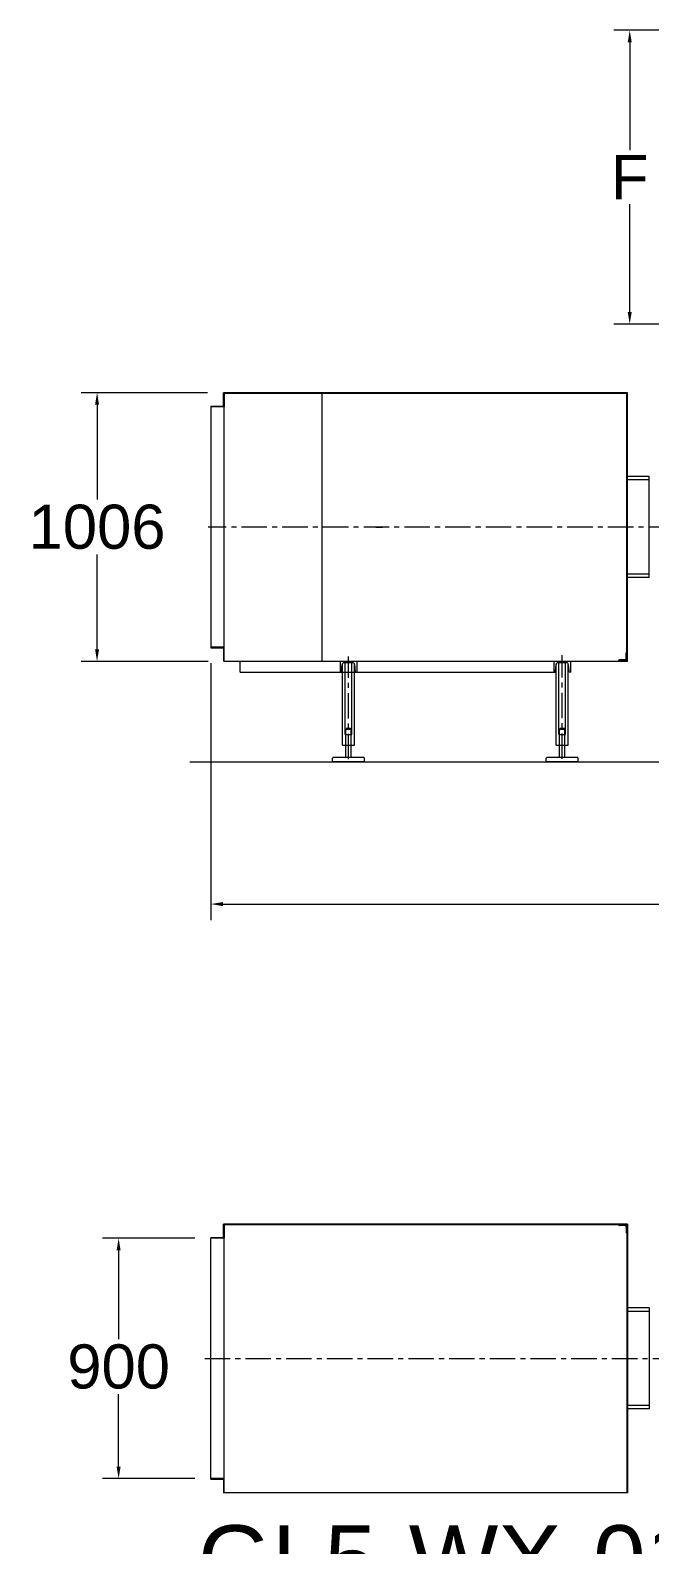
# Model space of a CAD drawing. Header units: millimetres. Extents: x 2 to 559190, y 2 to 426051.
# Drawn here: x 392015 to 450896, y 142981 to 287032 of the extents above; entities that cross this region are included whole.
import ezdxf

# ---------------------------------------------------------------- set-up
doc = ezdxf.new("R2010")
doc.units = ezdxf.units.MM
doc.header["$LTSCALE"] = 25.4
doc.linetypes.add('CENTER', pattern=[50.8, 31.75, -6.35, 6.35, -6.35])
doc.layers.get('Defpoints').update_dxf_attribs({"lineweight": 5})
doc.layers.add('CAXA0', color=7, linetype='Continuous', lineweight=5)
doc.layers.add('CAXA1', color=5, linetype='CENTER', lineweight=5)
doc.styles.add('Roman', font='arial.ttf')
doc.styles.get("Standard").update_dxf_attribs({"font": 'arial.ttf'})
doc.dimstyles.new('ISO-25', dxfattribs={"dimscale": 30, "dimtxt": 38.1, "dimasz": 38.1, "dimexe": 50.8, "dimexo": 50.8, "dimgap": 15.875, "dimtad": 1, "dimtih": 1, "dimtoh": 1, "dimdec": 1, "dimlfac": 0.03937, "dimdsep": 46, "dimtxsty": 'Standard', "dimcen": 63.5, "dimclrd": 7, "dimclre": 7, "dimclrt": 7, "dimadec": 0, "dimazin": 0, "dimtfac": 1, "dimtdec": 1, "dimtmove": 0, "dimatfit": 3, "dimfxl": 25.4, "dimlwd": 5, "dimlwe": 5, "dimarcsym": 0})

# ---------------------------------------------------------------- blocks, each defined once
blk = doc.blocks.new('*D3')
at = {"color": 7, "linetype": 'Continuous', "lineweight": 5, "transparency": 16777216}
for p, q in [((408848, 252559), (396838, 252559)), ((398362, 251416), (398362, 242398)), ((398362, 228149), (398362, 237166)), ((408924, 227006), (396838, 227006))]:
    blk.add_line(p, q, dxfattribs=at)
at = {"color": 7, "transparency": 16777216}
for points in [[(398171, 251416), (398552, 251416), (398362, 252559)], [(398171, 228149), (398552, 228149), (398362, 227006)]]:
    blk.add_solid(points, dxfattribs=at)
at = {"layer": 'Defpoints', "color": 0, "transparency": 16777216}
for p in [(410372, 252559), (398362, 227006), (410448, 227006)]:
    blk.add_point(p, dxfattribs=at)
at = {"color": 7, "lineweight": 5, "transparency": 16777216, "insert": (398362, 239782), "char_height": 4191, "attachment_point": 5, "style": 'Roman'}
blk.add_mtext('1006', dxfattribs=at)
blk = doc.blocks.new('*D5')
at = {"color": 7, "linetype": 'Continuous', "lineweight": 5, "transparency": 16777216}
for p, q in [((451911, 287032), (447474, 287032)), ((448998, 285889), (448998, 275633)), ((448998, 260235), (448998, 270490)), ((454127, 259092), (447474, 259092))]:
    blk.add_line(p, q, dxfattribs=at)
at = {"color": 7, "transparency": 16777216}
for points in [[(448807, 285889), (449188, 285889), (448998, 287032)], [(448807, 260235), (449188, 260235), (448998, 259092)]]:
    blk.add_solid(points, dxfattribs=at)
at = {"layer": 'Defpoints', "color": 0, "transparency": 16777216}
for p in [(453435, 287032), (448998, 259092), (455651, 259092)]:
    blk.add_point(p, dxfattribs=at)
at = {"color": 7, "lineweight": 5, "transparency": 16777216, "insert": (448998, 273062), "char_height": 4191, "attachment_point": 5, "style": 'Roman'}
blk.add_mtext('F', dxfattribs=at)
blk = doc.blocks.new('*D6')
at = {"color": 7, "linetype": 'Continuous', "lineweight": 5, "transparency": 16777216}
for p, q in [((407652, 172137), (398886, 172137)), ((400410, 170994), (400410, 162524)), ((400410, 150420), (400410, 157292)), ((407652, 149277), (398886, 149277))]:
    blk.add_line(p, q, dxfattribs=at)
at = {"color": 7, "transparency": 16777216}
for points in [[(400219, 170994), (400600, 170994), (400410, 172137)], [(400219, 150420), (400600, 150420), (400410, 149277)]]:
    blk.add_solid(points, dxfattribs=at)
at = {"layer": 'Defpoints', "color": 0, "transparency": 16777216}
for p in [(409176, 172137), (400410, 149277), (409176, 149277)]:
    blk.add_point(p, dxfattribs=at)
at = {"color": 7, "lineweight": 5, "transparency": 16777216, "insert": (400410, 159908), "char_height": 4191, "width": 427.81, "attachment_point": 5, "style": 'Roman'}
blk.add_mtext('900', dxfattribs=at)
blk = doc.blocks.new('*D8')
at = {"color": 7, "linetype": 'Continuous', "lineweight": 5, "transparency": 16777216}
for p, q in [((518805, 231992), (518805, 202391)), ((409178, 226828), (409178, 202391)), ((410321, 203915), (517662, 203915))]:
    blk.add_line(p, q, dxfattribs=at)
at = {"color": 7, "transparency": 16777216}
for points in [[(410321, 204106), (410321, 203725), (409178, 203915)], [(517662, 204106), (517662, 203725), (518805, 203915)]]:
    blk.add_solid(points, dxfattribs=at)
at = {"layer": 'Defpoints', "color": 0, "transparency": 16777216}
for p in [(518805, 233516), (409178, 228352), (518805, 203915)]:
    blk.add_point(p, dxfattribs=at)
at = {"color": 7, "lineweight": 5, "transparency": 16777216, "insert": (462020, 206487), "char_height": 4191, "attachment_point": 5, "style": 'Roman'}
blk.add_mtext('B', dxfattribs=at)

msp = doc.modelspace()

# ---------------------------------------------------------------- linework, layer by layer
at = {"layer": 'CAXA0', "color": 7, "linetype": 'Continuous', "lineweight": 5}
for p, q in [((410371.86, 252482.42), (410371.86, 252558.62)), ((448802.06, 252558.62), (410371.86, 252558.62)), ((410371.86, 251288.62), (410371.86, 252482.42)), ((410448.06, 227006.22), (410448.06, 252558.62)), ((448725.86, 252482.42), (410448.06, 252482.42)), ((410448.06, 252482.42), (410448.06, 251212.42)), ((415185.16, 252558.62), (415185.16, 252560.14)), ((419749.36, 227006.22), (419749.36, 252558.62)), ((448725.86, 227082.42), (448725.86, 252482.42)), ((448802.06, 227006.22), (448802.06, 252558.62)), ((409178.06, 251288.62), (409178.06, 228276.22)), ((409178.06, 251288.62), (410371.86, 251288.62)), ((410448.06, 251212.42), (409178.06, 251212.42)), ((450834.04, 244595.75), (448802.06, 244595.75)), ((450834.04, 244279.61), (448802.06, 244279.61)), ((450834.04, 234969.15), (450834.04, 244595.75)), ((450834.04, 235285.28), (448802.06, 235285.28)), ((450834.04, 234969.15), (448802.06, 234969.15)), ((410448.06, 228352.42), (409178.06, 228352.42)), ((409178.06, 228276.22), (410371.86, 228276.22)), ((410371.86, 228276.22), (410371.86, 227082.42)), ((410448.06, 227082.42), (410448.06, 228352.42)), ((448649.66, 227272.92), (448649.66, 227819.02)), ((448725.86, 227844.42), (448675.06, 227844.42)), ((448725.86, 227082.42), (448725.86, 227844.42)), ((410371.86, 227082.42), (410371.86, 227006.22)), ((448802.06, 227006.22), (410448.06, 227006.22)), ((411972.06, 225991.39), (411972.06, 227006.22)), ((421459.2, 227007.39), (423059.4, 227007.39)), ((421459.2, 227007.39), (421459.2, 225991.39)), ((421613.69, 226078.3), (421677.25, 226713.92)), ((421687.56, 219018.76), (421687.56, 226759.46)), ((421866.81, 226885.47), (422651.8, 226885.47)), ((421941.56, 220034.76), (421941.56, 226885.47)), ((422576.56, 220034.76), (422576.56, 226885.47)), ((422830.56, 219018.76), (422830.56, 226760.81)), ((422841.35, 226713.92), (422904.92, 226078.3)), ((423059.4, 227007.39), (423059.4, 225991.39)), ((441779.2, 227007.39), (443379.4, 227007.39)), ((441779.2, 227007.39), (441779.2, 225991.39)), ((441933.69, 226078.3), (441997.25, 226713.92)), ((442007.56, 219018.76), (442007.56, 226759.46)), ((442186.81, 226885.47), (442971.8, 226885.47)), ((442261.56, 220034.76), (442261.56, 226885.47)), ((442896.56, 220034.76), (442896.56, 226885.47)), ((443150.56, 219018.76), (443150.56, 226760.81)), ((443161.35, 226713.92), (443224.92, 226078.3)), ((443379.4, 227007.39), (443379.4, 225991.39)), ((447963.86, 227082.42), (447963.86, 227133.22)), ((448725.86, 227082.42), (447963.86, 227082.42)), ((448535.36, 227158.62), (447989.26, 227158.62)), ((411972.06, 225991.39), (441934.17, 225991.39)), ((421517.65, 225991.39), (421459.2, 225991.39)), ((423000.96, 225991.39), (423059.4, 225991.39)), ((441837.65, 225991.39), (441779.2, 225991.39)), ((443320.96, 225991.39), (443379.4, 225991.39)), ((422005.06, 220561.91), (422055.86, 220612.71)), ((422005.06, 220561.91), (422513.06, 220561.91)), ((422005.06, 217844.11), (422005.06, 220561.91)), ((422462.26, 220612.71), (422055.86, 220612.71)), ((422513.06, 220561.91), (422462.26, 220612.71)), ((422513.06, 217844.11), (422513.06, 220561.91)), ((442325.06, 220561.91), (442375.86, 220612.71)), ((442325.06, 220561.91), (442833.06, 220561.91)), ((442325.06, 217844.11), (442325.06, 220561.91)), ((442782.26, 220612.71), (442375.86, 220612.71)), ((442833.06, 220561.91), (442782.26, 220612.71)), ((442833.06, 217844.11), (442833.06, 220561.91)), ((421687.56, 219018.76), (422830.56, 219018.76)), ((421941.56, 220034.76), (422576.56, 220034.76)), ((442007.56, 219018.76), (443150.56, 219018.76)), ((442261.56, 220034.76), (442896.56, 220034.76)), ((420735.06, 217793.31), (420785.86, 217844.11)), ((420735.06, 217437.71), (420735.06, 217793.31)), ((423732.26, 217844.11), (420785.86, 217844.11)), ((423732.26, 217844.11), (423783.06, 217793.31)), ((423783.06, 217437.71), (423783.06, 217793.31)), ((441055.06, 217793.31), (441105.86, 217844.11)), ((441055.06, 217437.71), (441055.06, 217793.31)), ((444052.26, 217844.11), (441105.86, 217844.11)), ((444052.26, 217844.11), (444103.06, 217793.31)), ((444103.06, 217437.71), (444103.06, 217793.31)), ((520836.89, 217430.42), (407184.11, 217430.42)), ((423783.06, 217437.71), (420735.06, 217437.71)), ((444103.06, 217437.71), (441055.06, 217437.71)), ((410369.45, 173407.41), (410369.45, 173483.61)), ((448796.43, 173483.57), (410369.45, 173483.57)), ((410369.45, 172213.61), (410369.45, 173407.41)), ((447961.45, 173407.37), (410369.45, 173407.37)), ((410445.65, 173407.41), (410445.65, 172137.41)), ((448723.45, 173407.37), (447961.45, 173407.37)), ((447961.45, 173407.37), (447961.45, 173356.57)), ((448532.95, 173331.17), (447986.85, 173331.17)), ((448088.45, 173407.37), (448088.45, 173331.17)), ((448647.25, 173216.87), (448647.25, 172670.77)), ((448723.45, 173407.37), (448723.45, 148007.37)), ((448723.45, 173407.37), (448723.45, 172645.37)), ((448799.65, 173483.57), (448799.65, 147931.17)), ((409175.65, 172213.61), (410369.45, 172213.61)), ((409175.65, 172213.61), (409175.65, 172137.41)), ((410445.65, 172137.41), (409175.65, 172137.41)), ((409175.65, 149277.47), (409175.65, 172137.41)), ((410445.65, 149277.34), (410445.65, 172137.34)), ((448723.45, 172645.37), (448672.65, 172645.37)), ((450831.55, 165520.74), (448799.65, 165520.74)), ((448799.65, 165204.61), (450831.55, 165204.61)), ((450831.55, 165520.74), (450831.55, 155894.14)), ((450831.55, 156210.27), (448799.65, 156210.27)), ((450831.55, 155894.14), (448799.65, 155894.14)), ((410445.65, 149277.47), (409175.65, 149277.47)), ((409175.65, 149201.27), (409175.65, 149277.47)), ((409175.65, 149201.27), (410369.45, 149201.27)), ((410369.45, 149201.27), (410369.45, 148007.47)), ((410445.65, 148007.47), (410445.65, 149277.47)), ((410369.45, 148007.47), (410369.45, 147931.27)), ((448799.65, 147931.17), (410369.45, 147931.17))]:
    msp.add_line(p, q, dxfattribs=at)
for centre, radius, start, end in [((448675.06, 227819.02), 25.4, 90, 180), ((421866.81, 226694.97), 190.5, 90, 174.2894069), ((422651.8, 226694.97), 190.5, 5.7105931, 90), ((442186.81, 226694.97), 190.5, 90, 174.2894069), ((442971.8, 226694.97), 190.5, 5.7105931, 90), ((447989.26, 227133.22), 25.4, 90, 180), ((448535.36, 227272.92), 114.3, 270, 0), ((421517.65, 226087.91), 96.52, 270, 354.2894069), ((423000.96, 226087.91), 96.52, 185.7105931, 270), ((441837.65, 226087.91), 96.52, 270, 354.2894069), ((443320.96, 226087.91), 96.52, 185.7105931, 270), ((447986.85, 173356.57), 25.4, 180, 270), ((448532.95, 173216.87), 114.3, 0, 90), ((448672.65, 172670.77), 25.4, 180, 270)]:
    msp.add_arc(centre, radius, start, end, dxfattribs=at)
at = {"layer": 'CAXA1', "linetype": 'CENTER', "lineweight": 5, "ltscale": 3}
for p, q in [((480319.19, 239782.53), (408937.13, 239782.39)), ((424851, 239782.42), (425511.4, 239782.42)), ((422259.06, 217703.09), (422259.06, 227454.57)), ((422259.3, 225915.19), (422259.3, 227083.59)), ((442579.06, 217732.51), (442579.06, 227580.98)), ((442579.3, 225915.19), (442579.3, 227083.59)), ((408600.7, 160707.44), (466571.88, 160707.44))]:
    msp.add_line(p, q, dxfattribs=at)

# ---------------------------------------------------------------- texts
at = {"color": 7, "linetype": 'Continuous', "lineweight": 5, "insert": (407959.56, 144830.87), "char_height": 6451.6, "attachment_point": 1, "style": 'Roman'}
msp.add_mtext_dynamic_manual_height_columns('GL5-WX-01', width=82403.9018, gutter_width=25.4, heights=[0], dxfattribs=at)

# ---------------------------------------------------------------- dimensions: what is measured, and where the dimension line sits
at = {"color": 7, "lineweight": 5}
dim = msp.add_linear_dim(base=(448997.96, 259091.51), p1=(453435.06, 287031.53), p2=(455650.93, 259091.51), angle=90, text='F', dimstyle='ISO-25', override={"dimscale": 30, "dimtxt": 139.7, "dimpost": '\\X', "dimtxsty": 'Roman', "dimtmove": 1}, dxfattribs=at)
dim.commit()
dim.dimension.update_dxf_attribs({"geometry": '*D5', "text_midpoint": (448997.96, 273061.52)})
dim = msp.add_linear_dim(base=(398361.6, 227006.22), p1=(410371.86, 252558.62), p2=(410448.06, 227006.22), angle=90, dimstyle='ISO-25', override={"dimscale": 30, "dimtxt": 139.7, "dimpost": '\\X', "dimtxsty": 'Roman', "dimtmove": 1}, dxfattribs=at)
dim.commit()
dim.dimension.update_dxf_attribs({"geometry": '*D3', "text_midpoint": (398361.6, 239782.42)})
dim = msp.add_linear_dim(base=(518805.28, 203915.07), p1=(409178.06, 228352.42), p2=(518805.28, 233515.54), text='B', dimstyle='ISO-25', override={"dimscale": 30, "dimtxt": 139.7, "dimpost": '\\X', "dimtxsty": 'Roman', "dimtmove": 1}, dxfattribs=at)
dim.commit()
dim.dimension.update_dxf_attribs({"geometry": '*D8', "text_midpoint": (462019.74, 203915.07), "dimtype": 160})
dim = msp.add_linear_dim(base=(400409.53, 149277.47), p1=(409175.65, 172137.37), p2=(409175.65, 149277.47), angle=90, text='900', dimstyle='ISO-25', override={"dimscale": 30, "dimtxt": 139.7, "dimpost": '\\X', "dimtxsty": 'Roman', "dimtmove": 1}, dxfattribs=at)
dim.commit()
dim.dimension.update_dxf_attribs({"geometry": '*D6', "text_midpoint": (400409.53, 159907.76), "dimtype": 160})

doc.saveas('drawing.dxf')
